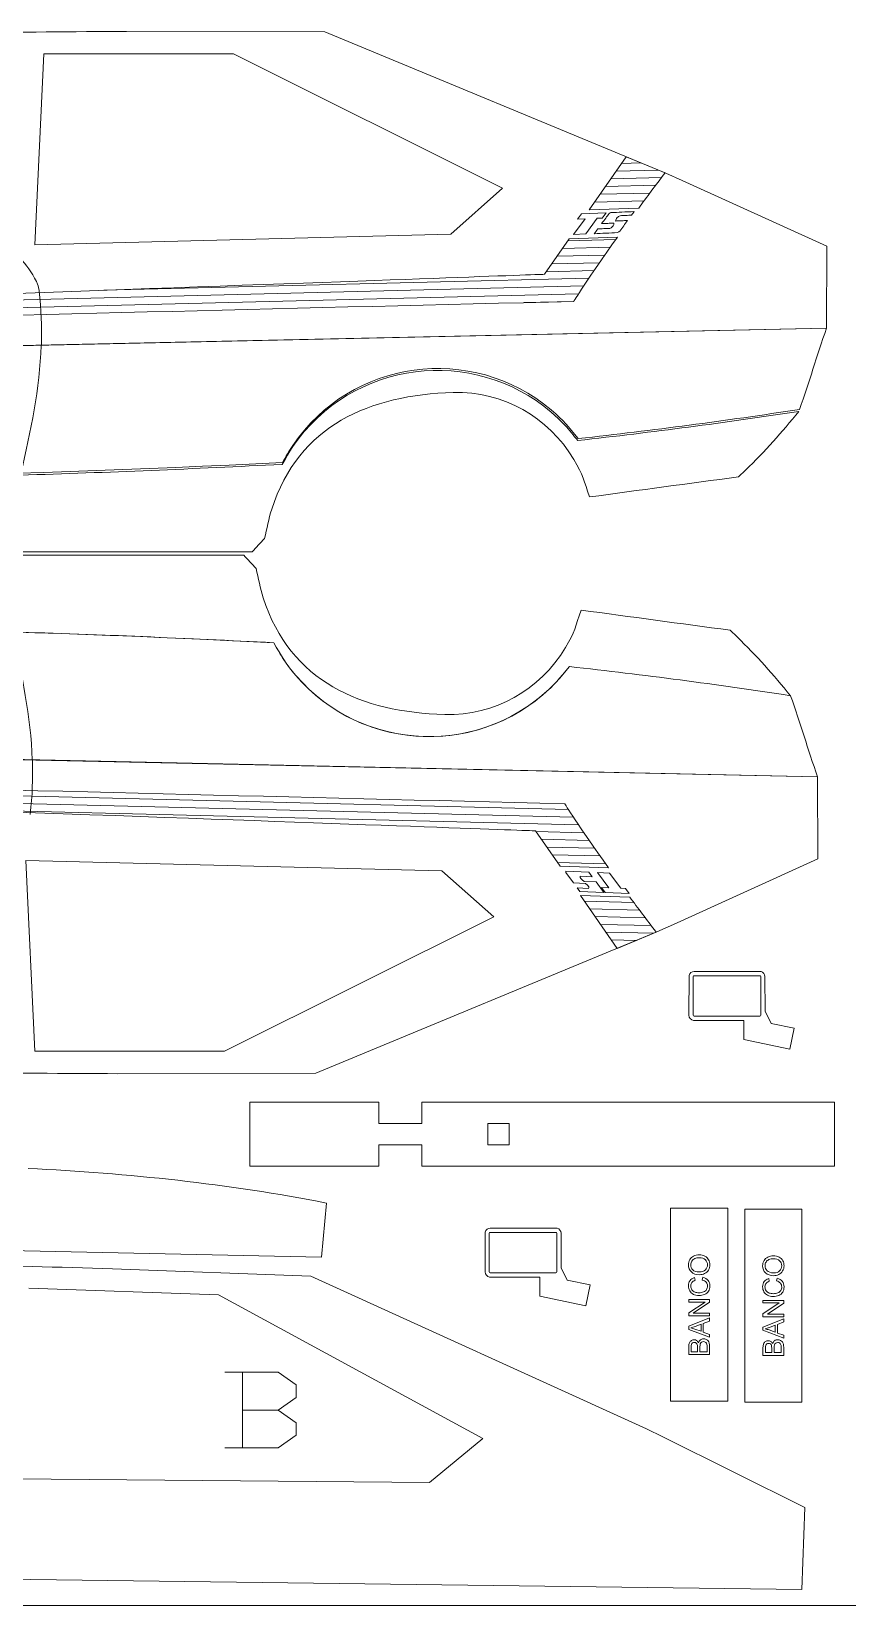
# Model space of a CAD drawing. Header units: centimetres. Extents: x -29.2 to 29, y -19.2 to 19.
# Drawn here: x -9.8 to -0.09, y -19 to -0.26 of the extents above; entities that cross this region are included whole.
import ezdxf

# ---------------------------------------------------------------- set-up
doc = ezdxf.new("R2010")
doc.units = ezdxf.units.CM
doc.header["$MEASUREMENT"] = 0
doc.layers.add('Camada 1', color=7, linetype='Continuous')

msp = doc.modelspace()

# ---------------------------------------------------------------- linework, layer by layer
at = {"layer": 'Camada 1', "color": 3, "lineweight": 9}
for points in [[(-8.6685, -0.2641), (-9.93508, -0.26752), (-11.2374, -0.28409), (-12.50204, -0.34081)], [(-6.30812, -0.26942), (-6.30812, -0.26942), (-8.6685, -0.2641), (-8.6685, -0.2641)], [(-2.25237, -1.95083), (-2.25237, -1.95083), (-6.30812, -0.26942), (-6.30812, -0.26942)], [(-9.75851, -2.80216), (-9.75851, -2.80216), (-9.6525, -0.53026), (-9.6525, -0.53026)], [(-9.6525, -0.53026), (-9.6525, -0.53026), (-7.39556, -0.53128), (-7.39556, -0.53128)], [(-7.39556, -0.53128), (-7.39556, -0.53128), (-4.19456, -2.12984), (-4.19456, -2.12984)], [(-2.05757, -2.03942), (-2.05757, -2.03942), (-2.25237, -1.95083), (-2.25237, -1.95083)], [(-0.33966, -2.82129), (-0.33966, -2.82129), (-2.05757, -2.03942), (-2.05757, -2.03942)], [(-4.19456, -2.12984), (-4.19456, -2.12984), (-4.80965, -2.67691), (-4.80965, -2.67691)], [(-4.80965, -2.67691), (-4.80965, -2.67691), (-9.75851, -2.80216), (-9.75851, -2.80216)], [(-0.34118, -3.79623), (-0.34118, -3.79623), (-0.33966, -2.82129), (-0.33966, -2.82129)], [(-22.66091, -4.27491), (-22.66091, -4.27491), (-0.34118, -3.79623), (-0.34118, -3.79623)], [(-22.65583, -4.28483), (-22.65583, -4.28483), (-0.34131, -3.79621), (-0.34131, -3.79621)], [(-0.34131, -3.79621), (-0.46133, -4.12812), (-0.54385, -4.43761), (-0.66366, -4.76325)], [(-3.61674, -4.76792), (-4.56149, -3.96911), (-5.99591, -4.16589), (-6.68992, -5.19029)], [(-6.55343, -5.02687), (-5.74884, -4.08712), (-4.30127, -4.05164), (-3.45227, -4.95173)], [(-4.78265, -4.56201), (-5.77196, -4.58952), (-6.62088, -4.9508), (-6.94087, -5.95137)], [(-3.34717, -5.35871), (-3.65029, -4.85061), (-4.18664, -4.54544), (-4.78265, -4.56201)], [(-3.29391, -5.11017), (-3.4216, -4.95855), (-3.45698, -4.90301), (-3.61674, -4.76792)], [(-3.29963, -5.13295), (-2.39922, -5.03233), (-1.56524, -4.92271), (-0.66938, -4.78603)], [(-0.66366, -4.76325), (-1.5594, -4.89994), (-2.39362, -5.00956), (-3.29391, -5.11017)], [(-0.66938, -4.78603), (-0.87459, -5.03418), (-1.07277, -5.26087), (-1.30463, -5.48546)], [(-6.8173, -5.41638), (-6.71554, -5.24632), (-6.68948, -5.18577), (-6.55343, -5.02687)], [(-3.45227, -4.95173), (-3.39808, -5.00918), (-3.35051, -5.07254), (-3.29963, -5.13295)], [(-6.68992, -5.19029), (-6.73421, -5.25567), (-6.77103, -5.32584), (-6.81158, -5.39361)], [(-6.81158, -5.39361), (-10.21113, -5.56907), (-13.46156, -5.61988), (-16.87331, -5.55649)], [(-9.93033, -5.54522), (-8.8851, -5.5126), (-7.86166, -5.47031), (-6.8173, -5.41638)], [(-3.16099, -5.80439), (-3.2258, -5.612), (-3.23585, -5.5453), (-3.34717, -5.35871)], [(-1.38903, -5.56567), (-1.97969, -5.64525), (-2.57033, -5.72481), (-3.16099, -5.80439)], [(-1.30463, -5.48546), (-1.30463, -5.48546), (-1.38903, -5.56567), (-1.38903, -5.56567)], [(-6.94087, -5.95137), (-6.97736, -6.06544), (-6.99788, -6.18401), (-7.02638, -6.30033)], [(-7.02638, -6.30033), (-7.07535, -6.35281), (-7.12433, -6.40528), (-7.1733, -6.45776)], [(-7.2733, -6.4985), (-7.2733, -6.4985), (-16.93927, -6.4985), (-16.93927, -6.4985)], [(-7.1733, -6.45776), (-7.1733, -6.45776), (-16.83927, -6.45776), (-16.83927, -6.45776)], [(-7.12638, -6.65593), (-7.17535, -6.60345), (-7.22433, -6.55098), (-7.2733, -6.4985)], [(-7.04087, -7.00489), (-7.07736, -6.89082), (-7.09788, -6.77225), (-7.12638, -6.65593)], [(-4.88265, -8.39425), (-5.87196, -8.36674), (-6.72088, -8.00546), (-7.04087, -7.00489)], [(-3.26099, -7.15187), (-3.3258, -7.34426), (-3.33585, -7.41096), (-3.44717, -7.59755)], [(-1.48903, -7.39059), (-2.07969, -7.31101), (-2.67033, -7.23145), (-3.26099, -7.15187)], [(-6.9173, -7.53987), (-10.31685, -7.36441), (-13.56728, -7.3136), (-16.97903, -7.37699)], [(-10.03033, -7.41104), (-8.9851, -7.44366), (-7.96166, -7.48595), (-6.9173, -7.53988)], [(-1.40463, -7.4708), (-1.40463, -7.4708), (-1.48903, -7.39059), (-1.48903, -7.39059)], [(-0.76938, -8.17023), (-0.97459, -7.92208), (-1.17277, -7.69539), (-1.40463, -7.4708)], [(-6.79564, -7.74319), (-6.83993, -7.67781), (-6.87675, -7.60764), (-6.9173, -7.53987)], [(-6.9173, -7.53988), (-6.81554, -7.70994), (-6.78948, -7.77049), (-6.65343, -7.92939)], [(-3.44717, -7.59755), (-3.75029, -8.10565), (-4.28664, -8.41082), (-4.88265, -8.39425)], [(-3.72246, -8.16556), (-4.66721, -8.96437), (-6.10163, -8.76759), (-6.79564, -7.74319)], [(-3.39963, -7.82331), (-3.52732, -7.97493), (-3.5627, -8.03047), (-3.72246, -8.16556)], [(-3.55227, -8.00453), (-3.49808, -7.94708), (-3.45051, -7.88372), (-3.39963, -7.82331)], [(-3.39963, -7.82331), (-2.49922, -7.92393), (-1.66524, -8.03355), (-0.76938, -8.17023)], [(-0.76938, -8.17023), (-1.66512, -8.03354), (-2.49934, -7.92392), (-3.39963, -7.82331)], [(-6.65343, -7.92939), (-5.84884, -8.86914), (-4.40127, -8.90462), (-3.55227, -8.00453)], [(-0.44703, -9.13727), (-0.56705, -8.80536), (-0.64957, -8.49587), (-0.76938, -8.17023)], [(-22.76676, -8.65859), (-22.76676, -8.65859), (-0.44703, -9.13727), (-0.44703, -9.13727)], [(-22.76155, -8.64865), (-22.76155, -8.64865), (-0.44703, -9.13727), (-0.44703, -9.13727)], [(-0.44703, -9.13727), (-0.44703, -9.13727), (-0.44551, -10.11221), (-0.44551, -10.11221)], [(-0.44551, -10.11221), (-0.44551, -10.11221), (-2.16342, -10.89408), (-2.16342, -10.89408)], [(-9.86436, -10.13134), (-9.86436, -10.13134), (-9.75835, -12.40324), (-9.75835, -12.40324)], [(-4.9155, -10.25659), (-4.9155, -10.25659), (-9.86436, -10.13134), (-9.86436, -10.13134)], [(-4.30041, -10.80366), (-4.30041, -10.80366), (-4.9155, -10.25659), (-4.9155, -10.25659)], [(-7.50141, -12.40222), (-7.50141, -12.40222), (-4.30041, -10.80366), (-4.30041, -10.80366)], [(-2.35822, -10.98267), (-2.35822, -10.98267), (-6.41397, -12.66408), (-6.41397, -12.66408)], [(-2.16342, -10.89408), (-2.16342, -10.89408), (-2.35822, -10.98267), (-2.35822, -10.98267)], [(-9.75835, -12.40324), (-9.75835, -12.40324), (-7.50141, -12.40222), (-7.50141, -12.40222)], [(-8.77435, -12.6694), (-10.04093, -12.66598), (-11.34325, -12.64941), (-12.60789, -12.59269)], [(-6.41397, -12.66408), (-6.41397, -12.66408), (-8.77435, -12.6694), (-8.77435, -12.6694)], [(-5.66489, -13.0066), (-5.66489, -13.0066), (-7.20032, -13.0066), (-7.20032, -13.0066)], [(-7.20032, -13.0066), (-7.20032, -13.0066), (-7.20032, -13.7716), (-7.20032, -13.7716)], [(-5.66488, -13.2616), (-5.66488, -13.2616), (-5.66489, -13.0066), (-5.66489, -13.0066)], [(-0.24668, -13.0066), (-0.24668, -13.0066), (-5.15489, -13.0066), (-5.15489, -13.0066)], [(-5.15489, -13.0066), (-5.15489, -13.0066), (-5.15489, -13.2616), (-5.15489, -13.2616)], [(-0.24668, -13.7716), (-0.24668, -13.7716), (-0.24668, -13.0066), (-0.24668, -13.0066)], [(-5.15489, -13.2616), (-5.15489, -13.2616), (-5.66488, -13.2616), (-5.66488, -13.2616)], [(-5.66489, -13.5166), (-5.66489, -13.5166), (-5.15489, -13.51659), (-5.15489, -13.51659)], [(-5.66488, -13.7716), (-5.66488, -13.7716), (-5.66489, -13.5166), (-5.66489, -13.5166)], [(-5.15489, -13.51659), (-5.15489, -13.51659), (-5.15489, -13.7716), (-5.15489, -13.7716)], [(-9.83916, -13.79693), (-8.64907, -13.8578), (-7.45863, -13.97698), (-6.28914, -14.21015)], [(-7.20032, -13.7716), (-7.20032, -13.7716), (-5.66488, -13.7716), (-5.66488, -13.7716)], [(-5.15489, -13.7716), (-5.15489, -13.7716), (-0.24668, -13.7716), (-0.24668, -13.7716)], [(-6.28914, -14.21015), (-6.28914, -14.21015), (-6.34862, -14.85463), (-6.34862, -14.85463)], [(-6.34862, -14.85463), (-6.34862, -14.85463), (-28.66835, -14.37595), (-28.66835, -14.37595)], [(-2.19646, -14.27148), (-2.19646, -14.27148), (-1.51646, -14.27148), (-1.51646, -14.27148)], [(-2.19646, -16.56647), (-2.19646, -16.56647), (-2.19646, -14.27148), (-2.19646, -14.27148)], [(-1.51646, -14.27148), (-1.51646, -14.27148), (-1.51646, -16.56647), (-1.51646, -16.56647)], [(-1.31398, -14.28277), (-1.31398, -14.28277), (-0.63398, -14.28277), (-0.63398, -14.28277)], [(-1.31398, -16.57775), (-1.31398, -16.57775), (-1.31398, -14.28277), (-1.31398, -14.28277)], [(-0.63398, -14.28277), (-0.63398, -14.28277), (-0.63398, -16.57775), (-0.63398, -16.57775)], [(-8.83592, -14.99196), (-10.10187, -14.95174), (-11.40398, -14.92343), (-12.66983, -14.93654)], [(-6.47713, -15.0786), (-6.47713, -15.0786), (-8.83592, -14.99196), (-8.83592, -14.99196)], [(-2.48172, -16.89875), (-2.48172, -16.89875), (-6.47713, -15.0786), (-6.47713, -15.0786)], [(-9.82851, -15.22407), (-9.82851, -15.22407), (-7.57294, -15.30284), (-7.57294, -15.30284)], [(-7.57294, -15.30284), (-7.57294, -15.30284), (-4.42892, -17.01074), (-4.42892, -17.01074)], [(-1.51646, -16.56647), (-1.51646, -16.56647), (-2.19646, -16.56647), (-2.19646, -16.56647)], [(-0.63398, -16.57775), (-0.63398, -16.57775), (-1.31398, -16.57775), (-1.31398, -16.57775)], [(-4.42892, -17.01074), (-4.42892, -17.01074), (-5.0625, -17.5363), (-5.0625, -17.5363)], [(-2.29009, -16.99401), (-2.29009, -16.99401), (-2.48172, -16.89875), (-2.48172, -16.89875)], [(-0.60014, -17.83459), (-0.60014, -17.83459), (-2.29009, -16.99401), (-2.29009, -16.99401)], [(-5.0625, -17.5363), (-5.0625, -17.5363), (-10.01273, -17.49096), (-10.01273, -17.49096)], [(-0.63524, -18.8089), (-0.63524, -18.8089), (-0.60014, -17.83459), (-0.60014, -17.83459)], [(-22.95822, -18.5183), (-22.95822, -18.5183), (-0.63524, -18.8089), (-0.63524, -18.8089)]]:
    msp.add_open_spline(points, degree=3, dxfattribs=at)
at = {"layer": 'Camada 1', "color": 1, "lineweight": 9}
for points in [[(-3.1631, -2.38635), (-3.1631, -2.38635), (-2.72528, -1.75477), (-2.72528, -1.75477)], [(-2.54856, -1.82803), (-2.54856, -1.82803), (-2.78005, -1.83378), (-2.78005, -1.83378)], [(-2.72528, -1.75477), (-2.72528, -1.75477), (-2.26141, -1.94708), (-2.26141, -1.94708)], [(-2.30392, -2.003), (-2.30392, -2.003), (-2.90775, -2.01799), (-2.90775, -2.01799)], [(-2.34255, -1.91344), (-2.34255, -1.91344), (-2.8439, -1.92588), (-2.8439, -1.92588)], [(-2.26141, -1.94708), (-2.37604, -2.09759), (-2.48063, -2.23719), (-2.57565, -2.36583)], [(-2.443, -2.18749), (-2.443, -2.18749), (-3.03544, -2.2022), (-3.03544, -2.2022)], [(-2.37369, -2.09525), (-2.37369, -2.09525), (-2.97159, -2.11009), (-2.97159, -2.11009)], [(-3.30251, -2.49798), (-3.30251, -2.49798), (-3.25672, -2.43554), (-3.25672, -2.43554)], [(-3.25672, -2.43554), (-3.25672, -2.43554), (-2.96453, -2.42257), (-2.96453, -2.42257)], [(-2.57565, -2.36583), (-2.57565, -2.36583), (-3.1631, -2.38635), (-3.1631, -2.38635)], [(-2.51182, -2.27972), (-2.51182, -2.27972), (-3.09929, -2.2943), (-3.09929, -2.2943)], [(-2.96453, -2.42257), (-2.96453, -2.42257), (-3.01033, -2.485), (-3.01033, -2.485)], [(-2.92793, -2.43146), (-2.94132, -2.44962), (-2.95475, -2.46776), (-2.96817, -2.48595)], [(-2.90639, -2.41998), (-2.91522, -2.4202), (-2.91806, -2.41808), (-2.92793, -2.43146)], [(-2.77507, -2.41415), (-2.81886, -2.4161), (-2.86264, -2.41894), (-2.90639, -2.41998)], [(-2.63014, -2.40772), (-2.67845, -2.40986), (-2.72684, -2.41201), (-2.77507, -2.41415)], [(-2.66117, -2.45085), (-2.65091, -2.43648), (-2.64057, -2.4221), (-2.63014, -2.40772)], [(-3.35004, -2.67917), (-3.35004, -2.67917), (-3.21428, -2.49406), (-3.21428, -2.49406)], [(-3.21428, -2.49406), (-3.21428, -2.49406), (-3.30251, -2.49798), (-3.30251, -2.49798)], [(-3.0686, -2.48759), (-3.0686, -2.48759), (-3.20436, -2.6727), (-3.20436, -2.6727)], [(-3.06264, -2.61435), (-3.07659, -2.63317), (-3.09036, -2.65198), (-3.1043, -2.6708)], [(-3.01033, -2.485), (-3.01033, -2.485), (-3.0686, -2.48759), (-3.0686, -2.48759)], [(-2.99002, -2.61113), (-3.01425, -2.6122), (-3.03849, -2.61328), (-3.06264, -2.61435)], [(-2.96817, -2.48595), (-2.98419, -2.50766), (-3.0002, -2.52948), (-3.01618, -2.55125)], [(-3.01618, -2.55125), (-2.99228, -2.55018), (-2.96838, -2.54912), (-2.94448, -2.54806)], [(-2.9173, -2.6079), (-2.94154, -2.60897), (-2.96586, -2.61005), (-2.99002, -2.61113)], [(-2.94448, -2.54806), (-2.92066, -2.54701), (-2.89668, -2.54594), (-2.87278, -2.54488)], [(-2.87907, -2.57742), (-2.88654, -2.58794), (-2.8993, -2.59809), (-2.9173, -2.6079)], [(-2.87278, -2.54488), (-2.86959, -2.55609), (-2.87164, -2.56696), (-2.87907, -2.57742)], [(-2.85239, -2.52038), (-2.84819, -2.50402), (-2.84136, -2.49058), (-2.83194, -2.47997)], [(-2.7801, -2.51717), (-2.80417, -2.51824), (-2.82832, -2.51931), (-2.85239, -2.52038)], [(-2.83194, -2.47997), (-2.82258, -2.46942), (-2.81054, -2.46167), (-2.79588, -2.45683)], [(-2.80073, -2.64033), (-2.78533, -2.61929), (-2.7698, -2.59815), (-2.75435, -2.57716)], [(-2.79588, -2.45683), (-2.7735, -2.45583), (-2.75103, -2.45484), (-2.72857, -2.45384)], [(-2.70772, -2.51395), (-2.73188, -2.51503), (-2.75595, -2.51609), (-2.7801, -2.51717)], [(-2.75435, -2.57716), (-2.73882, -2.55606), (-2.72321, -2.53502), (-2.70772, -2.51395)], [(-2.72857, -2.45384), (-2.70619, -2.45285), (-2.68372, -2.45185), (-2.66117, -2.45085)], [(-3.69553, -3.15443), (-3.69553, -3.15443), (-3.40339, -2.73299), (-3.40339, -2.73299)], [(-2.84814, -2.74067), (-2.84814, -2.74067), (-3.41853, -2.75483), (-3.41853, -2.75483)], [(-3.40339, -2.73299), (-3.40339, -2.73299), (-2.82828, -2.71291), (-2.82828, -2.71291)], [(-3.20436, -2.6727), (-3.20436, -2.6727), (-3.35004, -2.67917), (-3.35004, -2.67917)], [(-2.82828, -2.71291), (-3.19123, -3.2195), (-3.34904, -3.47749), (-3.34904, -3.47749)], [(-3.1043, -2.6708), (-3.05802, -2.66874), (-3.01183, -2.66669), (-2.96563, -2.66464)], [(-2.96563, -2.66464), (-2.91943, -2.66259), (-2.87315, -2.66054), (-2.82687, -2.65848)], [(-2.82687, -2.65848), (-2.81816, -2.65243), (-2.80945, -2.64638), (-2.80073, -2.64033)], [(-9.94227, -2.95952), (-9.85297, -3.04505), (-9.79624, -3.12898), (-9.74004, -3.23952)], [(-2.97854, -2.92495), (-2.97854, -2.92495), (-3.54622, -2.93904), (-3.54622, -2.93904)], [(-2.91366, -2.83282), (-2.91366, -2.83282), (-3.48237, -2.84693), (-3.48237, -2.84693)], [(-22.49043, -3.8356), (-9.96049, -3.38149), (-3.69553, -3.15443), (-3.69553, -3.15443)], [(-3.10608, -3.10915), (-3.10608, -3.10915), (-3.67391, -3.12325), (-3.67391, -3.12325)], [(-3.04269, -3.01706), (-3.04269, -3.01706), (-3.61007, -3.03114), (-3.61007, -3.03114)], [(-3.23014, -3.29327), (-3.23014, -3.29327), (-16.8629, -3.63165), (-16.8629, -3.63165)], [(-9.74004, -3.23952), (-9.71272, -3.29328), (-9.717, -3.28415), (-9.70847, -3.34722)], [(-9.70847, -3.34722), (-9.67582, -3.58853), (-9.68044, -3.75695), (-9.68054, -3.99654)], [(-3.16861, -3.20122), (-3.16861, -3.20122), (-8.93728, -3.34441), (-8.93728, -3.34441)], [(-3.29045, -3.38529), (-3.29045, -3.38529), (-22.48306, -3.86167), (-22.48306, -3.86167)], [(-3.34904, -3.47749), (-9.71787, -3.63292), (-16.0832, -3.79319), (-22.45129, -3.97388)], [(-3.34889, -3.47726), (-3.34889, -3.47726), (-3.94213, -3.49198), (-3.94213, -3.49198)], [(-9.92461, -5.52243), (-9.80646, -5.02802), (-9.70053, -4.51018), (-9.68238, -4.00075)], [(-10.03033, -7.41105), (-9.91218, -7.90546), (-9.80625, -8.4233), (-9.7881, -8.93273)], [(-3.45489, -9.45601), (-9.82372, -9.30058), (-16.18905, -9.14031), (-22.55714, -8.95962)], [(-9.81432, -9.58628), (-9.78167, -9.34497), (-9.78629, -9.17655), (-9.78639, -8.93696)], [(-22.59628, -9.0979), (-10.06634, -9.55201), (-3.80138, -9.77907), (-3.80138, -9.77907)], [(-22.55714, -9.05014), (-22.55714, -9.05014), (-3.41104, -9.52536), (-3.41104, -9.52536)], [(-18.9375, -9.2305), (-18.9375, -9.2305), (-3.35109, -9.61737), (-3.35109, -9.61737)], [(-11.01184, -9.51775), (-11.01184, -9.51775), (-3.28984, -9.70941), (-3.28984, -9.70941)], [(-2.93413, -10.22059), (-3.29708, -9.714), (-3.45489, -9.45601), (-3.45489, -9.45601)], [(-3.80138, -9.77907), (-3.80138, -9.77907), (-3.50924, -10.20051), (-3.50924, -10.20051)], [(-3.79562, -9.78738), (-3.79562, -9.78738), (-3.22754, -9.80148), (-3.22754, -9.80148)], [(-3.73177, -9.87948), (-3.73177, -9.87948), (-3.16436, -9.89357), (-3.16436, -9.89357)], [(-3.66793, -9.97159), (-3.66793, -9.97159), (-3.10039, -9.98568), (-3.10039, -9.98568)], [(-3.60408, -10.06369), (-3.60408, -10.06369), (-3.03569, -10.0778), (-3.03569, -10.0778)], [(-3.54023, -10.1558), (-3.54023, -10.1558), (-2.97033, -10.16994), (-2.97033, -10.16994)], [(-3.50924, -10.20051), (-3.50924, -10.20051), (-2.93413, -10.22059), (-2.93413, -10.22059)], [(-3.44061, -10.259), (-3.44061, -10.259), (-3.44107, -10.27541), (-3.44107, -10.27541)], [(-3.44107, -10.27541), (-3.44107, -10.27541), (-3.35104, -10.39756), (-3.35104, -10.39756)], [(-3.16832, -10.27103), (-3.16832, -10.27103), (-3.44061, -10.259), (-3.44061, -10.259)], [(-3.1281, -10.3256), (-3.1281, -10.3256), (-3.16832, -10.27103), (-3.16832, -10.27103)], [(-2.92249, -10.28189), (-2.92249, -10.28189), (-3.06551, -10.27557), (-3.06551, -10.27557)], [(-3.06551, -10.27557), (-3.06551, -10.27557), (-2.93222, -10.45641), (-2.93222, -10.45641)], [(-2.78921, -10.46273), (-2.78921, -10.46273), (-2.92249, -10.28189), (-2.92249, -10.28189)], [(-3.35104, -10.39756), (-3.35104, -10.39756), (-3.20894, -10.40384), (-3.20894, -10.40384)], [(-3.17382, -10.4644), (-3.17382, -10.4644), (-3.30608, -10.45856), (-3.30608, -10.45856)], [(-3.30608, -10.45856), (-3.30608, -10.45856), (-3.27457, -10.5003), (-3.27457, -10.5003)], [(-3.224, -10.38037), (-3.26396, -10.35669), (-3.27958, -10.33633), (-3.27086, -10.31929)], [(-3.27086, -10.31929), (-3.27086, -10.31929), (-3.1281, -10.3256), (-3.1281, -10.3256)], [(-3.08314, -10.3866), (-3.08314, -10.3866), (-3.224, -10.38037), (-3.224, -10.38037)], [(-3.20894, -10.40384), (-3.16924, -10.43685), (-3.15754, -10.45704), (-3.17382, -10.4644)], [(-2.99007, -10.51286), (-2.99007, -10.51286), (-3.08314, -10.3866), (-3.08314, -10.3866)], [(-2.93222, -10.45641), (-2.93222, -10.45641), (-3.01884, -10.45258), (-3.01884, -10.45258)], [(-3.01884, -10.45258), (-3.01884, -10.45258), (-2.97389, -10.51358), (-2.97389, -10.51358)], [(-2.732, -10.46526), (-2.732, -10.46526), (-2.78921, -10.46273), (-2.78921, -10.46273)], [(-2.68704, -10.52625), (-2.68704, -10.52625), (-2.732, -10.46526), (-2.732, -10.46526)], [(-3.27457, -10.5003), (-3.27457, -10.5003), (-2.99007, -10.51286), (-2.99007, -10.51286)], [(-2.6815, -10.56767), (-2.6815, -10.56767), (-3.26895, -10.54715), (-3.26895, -10.54715)], [(-3.26895, -10.54715), (-3.26895, -10.54715), (-2.83113, -11.17873), (-2.83113, -11.17873)], [(-3.221, -10.61632), (-3.221, -10.61632), (-2.6347, -10.63087), (-2.6347, -10.63087)], [(-2.97389, -10.51358), (-2.97389, -10.51358), (-2.68704, -10.52625), (-2.68704, -10.52625)], [(-2.36726, -10.98642), (-2.48189, -10.83591), (-2.58648, -10.69631), (-2.6815, -10.56767)], [(-3.15715, -10.70843), (-3.15715, -10.70843), (-2.56599, -10.7231), (-2.56599, -10.7231)], [(-3.0933, -10.80053), (-3.0933, -10.80053), (-2.4968, -10.81534), (-2.4968, -10.81534)], [(-3.02945, -10.89264), (-3.02945, -10.89264), (-2.42714, -10.90759), (-2.42714, -10.90759)], [(-2.96561, -10.98474), (-2.96561, -10.98474), (-2.39724, -10.99885), (-2.39724, -10.99885)], [(-2.83113, -11.17873), (-2.83113, -11.17873), (-2.36726, -10.98642), (-2.36726, -10.98642)], [(-2.90176, -11.07685), (-2.90176, -11.07685), (-2.60325, -11.08425), (-2.60325, -11.08425)], [(-1.98395, -14.94442), (-1.98395, -14.92161), (-1.9785, -14.90111), (-1.96764, -14.88279)], [(-1.94927, -15.02959), (-1.97241, -15.00759), (-1.98395, -14.97922), (-1.98395, -14.94442)], [(-1.96764, -14.88279), (-1.95679, -14.86453), (-1.94162, -14.85057), (-1.92216, -14.84098)], [(-1.94335, -14.90025), (-1.95156, -14.91335), (-1.9557, -14.92799), (-1.9557, -14.94425)], [(-1.9557, -14.94425), (-1.9557, -14.96733), (-1.94777, -14.98721), (-1.93193, -15.00386)], [(-1.9086, -14.8705), (-1.92354, -14.87728), (-1.93514, -14.88721), (-1.94335, -14.90025)], [(-1.92216, -14.84098), (-1.90274, -14.83139), (-1.8807, -14.82657), (-1.85605, -14.82657)], [(-1.85611, -14.86034), (-1.87616, -14.86034), (-1.89368, -14.86373), (-1.9086, -14.8705)], [(-1.78272, -14.88411), (-1.79995, -14.86827), (-1.82441, -14.86034), (-1.85611, -14.86034)], [(-1.85605, -14.82657), (-1.83107, -14.82657), (-1.80868, -14.83162), (-1.78897, -14.84173)], [(-1.78897, -14.84173), (-1.76922, -14.85184), (-1.75428, -14.86614), (-1.74418, -14.88463)], [(-1.75687, -14.94476), (-1.75687, -14.92019), (-1.76549, -14.90002), (-1.78272, -14.88411)], [(-1.78249, -15.0049), (-1.76543, -14.98892), (-1.75687, -14.96888), (-1.75687, -14.94476)], [(-1.72896, -14.94459), (-1.72896, -14.96785), (-1.73459, -14.98858), (-1.74578, -15.0069)], [(-1.74418, -14.88463), (-1.73401, -14.90319), (-1.72896, -14.92317), (-1.72896, -14.94459)], [(-1.10147, -14.9557), (-1.10147, -14.9329), (-1.09602, -14.91239), (-1.08516, -14.89408)], [(-1.06679, -15.04087), (-1.08993, -15.01887), (-1.10147, -14.9905), (-1.10147, -14.9557)], [(-1.08516, -14.89408), (-1.07431, -14.87581), (-1.05914, -14.86185), (-1.03968, -14.85227)], [(-1.06087, -14.91154), (-1.06908, -14.92463), (-1.07322, -14.93927), (-1.07322, -14.95553)], [(-1.07322, -14.95553), (-1.07322, -14.97862), (-1.06529, -14.99849), (-1.04945, -15.01514)], [(-1.02612, -14.88179), (-1.04106, -14.88856), (-1.05266, -14.8985), (-1.06087, -14.91154)], [(-1.03968, -14.85227), (-1.02027, -14.84268), (-0.99822, -14.83785), (-0.97357, -14.83785)], [(-0.97363, -14.87162), (-0.99368, -14.87162), (-1.0112, -14.87501), (-1.02612, -14.88179)], [(-0.90024, -14.89539), (-0.91747, -14.87955), (-0.94193, -14.87162), (-0.97363, -14.87162)], [(-0.97357, -14.83785), (-0.94859, -14.83785), (-0.9262, -14.84291), (-0.90649, -14.85301)], [(-0.90649, -14.85301), (-0.88674, -14.86312), (-0.8718, -14.87743), (-0.8617, -14.89591)], [(-0.87439, -14.95604), (-0.87439, -14.93147), (-0.88301, -14.91131), (-0.90024, -14.89539)], [(-0.90001, -15.01618), (-0.88295, -15.00021), (-0.87439, -14.98017), (-0.87439, -14.95604)], [(-0.84648, -14.95587), (-0.84648, -14.97914), (-0.85211, -14.99987), (-0.8633, -15.01819)], [(-0.8617, -14.89591), (-0.85153, -14.91447), (-0.84648, -14.93445), (-0.84648, -14.95587)], [(-1.98395, -15.19448), (-1.98395, -15.16978), (-1.9777, -15.14905), (-1.96512, -15.13228)], [(-1.96512, -15.13228), (-1.95254, -15.11546), (-1.93491, -15.10373), (-1.91216, -15.09713)], [(-1.94375, -15.15405), (-1.95197, -15.1649), (-1.95604, -15.17857), (-1.95604, -15.19505)], [(-1.85318, -15.06261), (-1.89407, -15.06261), (-1.92612, -15.05159), (-1.94927, -15.02959)], [(-1.90458, -15.12917), (-1.9225, -15.13486), (-1.9356, -15.14319), (-1.94375, -15.15405)], [(-1.93193, -15.00386), (-1.91607, -15.02051), (-1.88965, -15.02884), (-1.85261, -15.02884)], [(-1.91216, -15.09713), (-1.91216, -15.09713), (-1.90458, -15.12917), (-1.90458, -15.12917)], [(-1.79168, -15.04848), (-1.81103, -15.0579), (-1.83153, -15.06261), (-1.85318, -15.06261)], [(-1.85261, -15.02884), (-1.82291, -15.02884), (-1.79954, -15.02086), (-1.78249, -15.0049)], [(-1.81964, -15.12573), (-1.81964, -15.12573), (-1.81137, -15.093), (-1.81137, -15.093)], [(-1.77266, -15.1514), (-1.78323, -15.13877), (-1.79885, -15.13021), (-1.81964, -15.12573)], [(-1.81137, -15.093), (-1.78455, -15.09983), (-1.76416, -15.11212), (-1.75009, -15.12986)], [(-1.74578, -15.0069), (-1.75699, -15.02517), (-1.77226, -15.03907), (-1.79168, -15.04848)], [(-1.75687, -15.19769), (-1.75687, -15.17944), (-1.76215, -15.16404), (-1.77266, -15.1514)], [(-1.75009, -15.12986), (-1.73603, -15.14761), (-1.72896, -15.16932), (-1.72896, -15.195)], [(-1.10147, -15.20576), (-1.10147, -15.18106), (-1.09522, -15.16033), (-1.08264, -15.14356)], [(-1.08264, -15.14356), (-1.07006, -15.12674), (-1.05243, -15.11502), (-1.02968, -15.10841)], [(-1.06127, -15.16533), (-1.06949, -15.17618), (-1.07356, -15.18985), (-1.07356, -15.20633)], [(-0.9707, -15.07389), (-1.0116, -15.07389), (-1.04364, -15.06287), (-1.06679, -15.04087)], [(-1.0221, -15.14046), (-1.04002, -15.14614), (-1.05312, -15.15447), (-1.06127, -15.16533)], [(-1.04945, -15.01514), (-1.03359, -15.03179), (-1.00718, -15.04012), (-0.97013, -15.04012)], [(-1.02968, -15.10841), (-1.02968, -15.10841), (-1.0221, -15.14046), (-1.0221, -15.14046)], [(-0.9092, -15.05977), (-0.92855, -15.06919), (-0.94905, -15.07389), (-0.9707, -15.07389)], [(-0.97013, -15.04012), (-0.94043, -15.04012), (-0.91706, -15.03214), (-0.90001, -15.01618)], [(-0.93716, -15.13702), (-0.93716, -15.13702), (-0.92889, -15.10428), (-0.92889, -15.10428)], [(-0.89018, -15.16269), (-0.90076, -15.15005), (-0.91637, -15.1415), (-0.93716, -15.13702)], [(-0.92889, -15.10428), (-0.90207, -15.11112), (-0.88168, -15.12341), (-0.86761, -15.14115)], [(-0.8633, -15.01819), (-0.87451, -15.03645), (-0.88978, -15.05035), (-0.9092, -15.05977)], [(-0.87439, -15.20898), (-0.87439, -15.19072), (-0.87968, -15.17533), (-0.89018, -15.16269)], [(-0.86761, -15.14115), (-0.85355, -15.15889), (-0.84648, -15.1806), (-0.84648, -15.20628)], [(-1.96908, -15.25421), (-1.97902, -15.23611), (-1.98395, -15.21619), (-1.98395, -15.19448)], [(-1.97982, -15.38769), (-1.97982, -15.38769), (-1.97982, -15.35632), (-1.97982, -15.35632)], [(-1.97982, -15.35632), (-1.97982, -15.35632), (-1.73309, -15.35632), (-1.73309, -15.35632)], [(-1.92549, -15.29607), (-1.94462, -15.28625), (-1.95914, -15.2723), (-1.96908, -15.25421)], [(-1.95604, -15.19505), (-1.95604, -15.21395), (-1.95151, -15.2298), (-1.94243, -15.24249)], [(-1.94243, -15.24249), (-1.93335, -15.25519), (-1.92112, -15.26415), (-1.90585, -15.26925)], [(-1.8583, -15.31078), (-1.88397, -15.31078), (-1.90637, -15.3059), (-1.92549, -15.29607)], [(-1.90585, -15.26925), (-1.89051, -15.27442), (-1.87472, -15.27701), (-1.85847, -15.27701)], [(-1.85847, -15.27701), (-1.83751, -15.27701), (-1.81918, -15.27396), (-1.80356, -15.26788)], [(-1.79219, -15.29774), (-1.8127, -15.30641), (-1.83474, -15.31078), (-1.8583, -15.31078)], [(-1.80356, -15.26788), (-1.78788, -15.26179), (-1.77622, -15.25231), (-1.76847, -15.23945)], [(-1.74521, -15.25978), (-1.75601, -15.27644), (-1.77168, -15.28907), (-1.79219, -15.29774)], [(-1.76847, -15.23945), (-1.76072, -15.22658), (-1.75687, -15.21269), (-1.75687, -15.19769)], [(-1.72896, -15.195), (-1.72896, -15.22153), (-1.73436, -15.24313), (-1.74521, -15.25978)], [(-1.73309, -15.35632), (-1.73309, -15.35632), (-1.73309, -15.38986), (-1.73309, -15.38986)], [(-1.0866, -15.26549), (-1.09654, -15.2474), (-1.10147, -15.22747), (-1.10147, -15.20576)], [(-1.04301, -15.30736), (-1.06214, -15.29754), (-1.07666, -15.28358), (-1.0866, -15.26549)], [(-1.07356, -15.20633), (-1.07356, -15.22523), (-1.06903, -15.24108), (-1.05995, -15.25377)], [(-1.05995, -15.25377), (-1.05087, -15.26647), (-1.03864, -15.27543), (-1.02337, -15.28054)], [(-0.97582, -15.32206), (-1.00149, -15.32206), (-1.02389, -15.31718), (-1.04301, -15.30736)], [(-1.02337, -15.28054), (-1.00803, -15.28571), (-0.99224, -15.28829), (-0.97599, -15.28829)], [(-0.97599, -15.28829), (-0.95503, -15.28829), (-0.9367, -15.28525), (-0.92108, -15.27916)], [(-0.90971, -15.30902), (-0.93022, -15.31769), (-0.95227, -15.32206), (-0.97582, -15.32206)], [(-0.92108, -15.27916), (-0.9054, -15.27308), (-0.89374, -15.2636), (-0.88599, -15.25073)], [(-0.86273, -15.27106), (-0.87353, -15.28772), (-0.8892, -15.30035), (-0.90971, -15.30902)], [(-0.88599, -15.25073), (-0.87824, -15.23787), (-0.87439, -15.22397), (-0.87439, -15.20898)], [(-0.84648, -15.20628), (-0.84648, -15.23281), (-0.85188, -15.25441), (-0.86273, -15.27106)], [(-1.97982, -15.51713), (-1.97982, -15.51713), (-1.78616, -15.38769), (-1.78616, -15.38769)], [(-1.78616, -15.38769), (-1.78616, -15.38769), (-1.97982, -15.38769), (-1.97982, -15.38769)], [(-1.97982, -15.55067), (-1.97982, -15.55067), (-1.97982, -15.51713), (-1.97982, -15.51713)], [(-1.73309, -15.55067), (-1.73309, -15.55067), (-1.97982, -15.55067), (-1.97982, -15.55067)], [(-1.73309, -15.38986), (-1.73309, -15.38986), (-1.92675, -15.51932), (-1.92675, -15.51932)], [(-1.92675, -15.51932), (-1.92675, -15.51932), (-1.73309, -15.51932), (-1.73309, -15.51932)], [(-1.73309, -15.51932), (-1.73309, -15.51932), (-1.73309, -15.55067), (-1.73309, -15.55067)], [(-1.09734, -15.39897), (-1.09734, -15.39897), (-1.09734, -15.3676), (-1.09734, -15.3676)], [(-1.09734, -15.3676), (-1.09734, -15.3676), (-0.85061, -15.3676), (-0.85061, -15.3676)], [(-1.09734, -15.52842), (-1.09734, -15.52842), (-0.90368, -15.39897), (-0.90368, -15.39897)], [(-0.90368, -15.39897), (-0.90368, -15.39897), (-1.09734, -15.39897), (-1.09734, -15.39897)], [(-1.09734, -15.56196), (-1.09734, -15.56196), (-1.09734, -15.52842), (-1.09734, -15.52842)], [(-0.85061, -15.40114), (-0.85061, -15.40114), (-1.04427, -15.5306), (-1.04427, -15.5306)], [(-1.04427, -15.5306), (-1.04427, -15.5306), (-0.85061, -15.5306), (-0.85061, -15.5306)], [(-0.85061, -15.3676), (-0.85061, -15.3676), (-0.85061, -15.40114), (-0.85061, -15.40114)], [(-0.85061, -15.5306), (-0.85061, -15.5306), (-0.85061, -15.56196), (-0.85061, -15.56196)], [(-1.97982, -15.67668), (-1.97982, -15.67668), (-1.73309, -15.57622), (-1.73309, -15.57622)], [(-1.97982, -15.71257), (-1.97982, -15.71257), (-1.97982, -15.67668), (-1.97982, -15.67668)], [(-1.73309, -15.80722), (-1.73309, -15.80722), (-1.97982, -15.71257), (-1.97982, -15.71257)], [(-1.9028, -15.67788), (-1.9236, -15.68564), (-1.94077, -15.69149), (-1.95432, -15.69557)], [(-1.95432, -15.69557), (-1.93824, -15.69896), (-1.92245, -15.70349), (-1.90682, -15.70918)], [(-1.90682, -15.70918), (-1.90682, -15.70918), (-1.8344, -15.73624), (-1.8344, -15.73624)], [(-1.8344, -15.65215), (-1.8344, -15.65215), (-1.9028, -15.67788), (-1.9028, -15.67788)], [(-1.8344, -15.73624), (-1.8344, -15.73624), (-1.8344, -15.65215), (-1.8344, -15.65215)], [(-1.73309, -15.61339), (-1.73309, -15.61339), (-1.80787, -15.64193), (-1.80787, -15.64193)], [(-1.80787, -15.64193), (-1.80787, -15.64193), (-1.80787, -15.74582), (-1.80787, -15.74582)], [(-1.73309, -15.57622), (-1.73309, -15.57622), (-1.73309, -15.61339), (-1.73309, -15.61339)], [(-0.85061, -15.56196), (-0.85061, -15.56196), (-1.09734, -15.56196), (-1.09734, -15.56196)], [(-1.09734, -15.68796), (-1.09734, -15.68796), (-0.85061, -15.58751), (-0.85061, -15.58751)], [(-1.09734, -15.72386), (-1.09734, -15.72386), (-1.09734, -15.68796), (-1.09734, -15.68796)], [(-0.85061, -15.8185), (-0.85061, -15.8185), (-1.09734, -15.72386), (-1.09734, -15.72386)], [(-1.02032, -15.68917), (-1.04112, -15.69692), (-1.05829, -15.70278), (-1.07184, -15.70686)], [(-1.07184, -15.70686), (-1.05576, -15.71024), (-1.03997, -15.71478), (-1.02435, -15.72046)], [(-1.02435, -15.72046), (-1.02435, -15.72046), (-0.95193, -15.74752), (-0.95193, -15.74752)], [(-0.95193, -15.66344), (-0.95193, -15.66344), (-1.02032, -15.68917), (-1.02032, -15.68917)], [(-0.95193, -15.74752), (-0.95193, -15.74752), (-0.95193, -15.66344), (-0.95193, -15.66344)], [(-0.85061, -15.62467), (-0.85061, -15.62467), (-0.92539, -15.65321), (-0.92539, -15.65321)], [(-0.92539, -15.65321), (-0.92539, -15.65321), (-0.92539, -15.75711), (-0.92539, -15.75711)], [(-0.85061, -15.58751), (-0.85061, -15.58751), (-0.85061, -15.62467), (-0.85061, -15.62467)], [(-1.97982, -15.91881), (-1.97982, -15.89997), (-1.97735, -15.88487), (-1.97235, -15.87343)], [(-1.97982, -16.01139), (-1.97982, -16.01139), (-1.97982, -15.91881), (-1.97982, -15.91881)], [(-1.97235, -15.87343), (-1.96735, -15.86206), (-1.95966, -15.85316), (-1.94927, -15.84673)], [(-1.94743, -15.89181), (-1.94972, -15.8991), (-1.95087, -15.91163), (-1.95087, -15.92931)], [(-1.94927, -15.84673), (-1.93893, -15.84024), (-1.92807, -15.83702), (-1.9167, -15.83702)], [(-1.93456, -15.87498), (-1.94082, -15.87889), (-1.94513, -15.88452), (-1.94743, -15.89181)], [(-1.91291, -15.86907), (-1.92112, -15.86907), (-1.92836, -15.87102), (-1.93456, -15.87498)], [(-1.9167, -15.83702), (-1.9062, -15.83702), (-1.89626, -15.83989), (-1.88695, -15.84558)], [(-1.89132, -15.87539), (-1.89701, -15.8712), (-1.90424, -15.86907), (-1.91291, -15.86907)], [(-1.87897, -15.89417), (-1.88144, -15.88584), (-1.88557, -15.87958), (-1.89132, -15.87539)], [(-1.88695, -15.84558), (-1.87759, -15.85127), (-1.87012, -15.85988), (-1.86438, -15.87143)], [(-1.8761, -15.92529), (-1.8761, -15.91083), (-1.87707, -15.90043), (-1.87897, -15.89417)], [(-1.8761, -15.97865), (-1.8761, -15.97865), (-1.8761, -15.92529), (-1.8761, -15.92529)], [(-1.86438, -15.87143), (-1.86002, -15.85649), (-1.85255, -15.84501), (-1.84199, -15.83702)], [(-1.84302, -15.8855), (-1.84578, -15.89383), (-1.84715, -15.90589), (-1.84715, -15.92156)], [(-1.84715, -15.92156), (-1.84715, -15.92156), (-1.84715, -15.97865), (-1.84715, -15.97865)], [(-1.82866, -15.86585), (-1.83549, -15.87056), (-1.84026, -15.87711), (-1.84302, -15.8855)], [(-1.84199, -15.83702), (-1.83147, -15.82898), (-1.81901, -15.82496), (-1.80465, -15.82496)], [(-1.8046, -15.85873), (-1.81384, -15.85873), (-1.82182, -15.86108), (-1.82866, -15.86585)], [(-1.80787, -15.74582), (-1.80787, -15.74582), (-1.73309, -15.77259), (-1.73309, -15.77259)], [(-1.80465, -15.82496), (-1.79305, -15.82496), (-1.78231, -15.82743), (-1.77238, -15.83231)], [(-1.78374, -15.86362), (-1.78978, -15.86034), (-1.79672, -15.85873), (-1.8046, -15.85873)], [(-1.76997, -15.87608), (-1.77312, -15.87102), (-1.77772, -15.86689), (-1.78374, -15.86362)], [(-1.77238, -15.83231), (-1.76244, -15.8372), (-1.7548, -15.84323), (-1.7494, -15.85041)], [(-1.76324, -15.89491), (-1.76457, -15.88745), (-1.7668, -15.88113), (-1.76997, -15.87608)], [(-1.76204, -15.9172), (-1.76204, -15.90663), (-1.76244, -15.89922), (-1.76324, -15.89491)], [(-1.76204, -15.97865), (-1.76204, -15.97865), (-1.76204, -15.9172), (-1.76204, -15.9172)], [(-1.7494, -15.85041), (-1.74407, -15.85758), (-1.73999, -15.8666), (-1.73722, -15.8774)], [(-1.73722, -15.8774), (-1.73447, -15.88825), (-1.73309, -15.90152), (-1.73309, -15.91725)], [(-1.73309, -15.77259), (-1.73309, -15.77259), (-1.73309, -15.80722), (-1.73309, -15.80722)], [(-1.73309, -15.91725), (-1.73309, -15.91725), (-1.73309, -16.01139), (-1.73309, -16.01139)], [(-1.09734, -15.93009), (-1.09734, -15.91126), (-1.09487, -15.89615), (-1.08987, -15.88472)], [(-1.08987, -15.88472), (-1.08487, -15.87335), (-1.07718, -15.86445), (-1.06679, -15.85801)], [(-1.06495, -15.9031), (-1.06724, -15.91039), (-1.06839, -15.92291), (-1.06839, -15.9406)], [(-1.06679, -15.85801), (-1.05645, -15.85153), (-1.0456, -15.8483), (-1.03422, -15.8483)], [(-1.05208, -15.88627), (-1.05835, -15.89018), (-1.06265, -15.8958), (-1.06495, -15.9031)], [(-1.03043, -15.88036), (-1.03864, -15.88036), (-1.04588, -15.8823), (-1.05208, -15.88627)], [(-1.03422, -15.8483), (-1.02372, -15.8483), (-1.01378, -15.85118), (-1.00447, -15.85686)], [(-1.00884, -15.88667), (-1.01453, -15.88248), (-1.02176, -15.88036), (-1.03043, -15.88036)], [(-0.99649, -15.90545), (-0.99896, -15.89713), (-1.0031, -15.89086), (-1.00884, -15.88667)], [(-1.00447, -15.85686), (-0.99511, -15.86255), (-0.98764, -15.87116), (-0.9819, -15.88271)], [(-0.99362, -15.93658), (-0.99362, -15.92211), (-0.9946, -15.91171), (-0.99649, -15.90545)], [(-0.9819, -15.88271), (-0.97754, -15.86778), (-0.97007, -15.85629), (-0.95951, -15.8483)], [(-0.96054, -15.89678), (-0.9633, -15.90511), (-0.96468, -15.91717), (-0.96468, -15.93285)], [(-0.94618, -15.87714), (-0.95301, -15.88185), (-0.95778, -15.88839), (-0.96054, -15.89678)], [(-0.95951, -15.8483), (-0.94899, -15.84026), (-0.93653, -15.83624), (-0.92218, -15.83624)], [(-0.92212, -15.87001), (-0.93136, -15.87001), (-0.93935, -15.87237), (-0.94618, -15.87714)], [(-0.92539, -15.75711), (-0.92539, -15.75711), (-0.85061, -15.78387), (-0.85061, -15.78387)], [(-0.92218, -15.83624), (-0.91057, -15.83624), (-0.89983, -15.83872), (-0.8899, -15.8436)], [(-0.90127, -15.8749), (-0.9073, -15.87163), (-0.91424, -15.87001), (-0.92212, -15.87001)], [(-0.88749, -15.88736), (-0.89064, -15.8823), (-0.89524, -15.87817), (-0.90127, -15.8749)], [(-0.8899, -15.8436), (-0.87996, -15.84848), (-0.87232, -15.85451), (-0.86693, -15.86169)], [(-0.88076, -15.9062), (-0.88209, -15.89873), (-0.88432, -15.89241), (-0.88749, -15.88736)], [(-0.87956, -15.92848), (-0.87956, -15.91791), (-0.87996, -15.91051), (-0.88076, -15.9062)], [(-0.86693, -15.86169), (-0.86159, -15.86887), (-0.85751, -15.87788), (-0.85474, -15.88868)], [(-0.85474, -15.88868), (-0.85199, -15.89953), (-0.85061, -15.9128), (-0.85061, -15.92854)], [(-0.85061, -15.78387), (-0.85061, -15.78387), (-0.85061, -15.8185), (-0.85061, -15.8185)], [(-1.73309, -16.01139), (-1.73309, -16.01139), (-1.97982, -16.01139), (-1.97982, -16.01139)], [(-1.95087, -15.92931), (-1.95087, -15.92931), (-1.95087, -15.97865), (-1.95087, -15.97865)], [(-1.95087, -15.97865), (-1.95087, -15.97865), (-1.8761, -15.97865), (-1.8761, -15.97865)], [(-1.84715, -15.97865), (-1.84715, -15.97865), (-1.76204, -15.97865), (-1.76204, -15.97865)], [(-1.09734, -16.02267), (-1.09734, -16.02267), (-1.09734, -15.93009), (-1.09734, -15.93009)], [(-0.85061, -16.02267), (-0.85061, -16.02267), (-1.09734, -16.02267), (-1.09734, -16.02267)], [(-1.06839, -15.9406), (-1.06839, -15.9406), (-1.06839, -15.98993), (-1.06839, -15.98993)], [(-1.06839, -15.98993), (-1.06839, -15.98993), (-0.99362, -15.98993), (-0.99362, -15.98993)], [(-0.99362, -15.98993), (-0.99362, -15.98993), (-0.99362, -15.93658), (-0.99362, -15.93658)], [(-0.96468, -15.93285), (-0.96468, -15.93285), (-0.96468, -15.98993), (-0.96468, -15.98993)], [(-0.96468, -15.98993), (-0.96468, -15.98993), (-0.87956, -15.98993), (-0.87956, -15.98993)], [(-0.87956, -15.98993), (-0.87956, -15.98993), (-0.87956, -15.92848), (-0.87956, -15.92848)], [(-0.85061, -15.92854), (-0.85061, -15.92854), (-0.85061, -16.02267), (-0.85061, -16.02267)], [(-6.8621, -16.22226), (-6.8621, -16.22226), (-7.49828, -16.22226), (-7.49828, -16.22226)], [(-7.28622, -16.22226), (-7.28622, -16.22226), (-7.28622, -17.12467), (-7.28622, -17.12467)], [(-6.65004, -16.37266), (-6.65004, -16.37266), (-6.8621, -16.22226), (-6.8621, -16.22226)], [(-6.65004, -16.52306), (-6.65004, -16.52306), (-6.65004, -16.37266), (-6.65004, -16.37266)], [(-6.8621, -16.67346), (-6.8621, -16.67346), (-7.28622, -16.67346), (-7.28622, -16.67346)], [(-6.8621, -16.67346), (-6.8621, -16.67346), (-6.65004, -16.52306), (-6.65004, -16.52306)], [(-6.65004, -16.82386), (-6.65004, -16.82386), (-6.8621, -16.67346), (-6.8621, -16.67346)], [(-6.65004, -16.97426), (-6.65004, -16.97426), (-6.65004, -16.82386), (-6.65004, -16.82386)], [(-6.8621, -17.12467), (-6.8621, -17.12467), (-6.65004, -16.97426), (-6.65004, -16.97426)], [(-7.49828, -17.12467), (-7.49828, -17.12467), (-6.8621, -17.12467), (-6.8621, -17.12467)]]:
    msp.add_open_spline(points, degree=3, dxfattribs=at)
at = {"layer": 'Camada 1', "color": 3, "lineweight": 9}
for points in [[(-1.92326, -12.03536), (-1.95612, -12.02873), (-1.97662, -12.00703), (-1.97778, -11.97335), (-1.97778, -11.97335), (-1.97778, -11.97335), (-1.97618, -11.49934), (-1.97618, -11.49934), (-1.97618, -11.49934), (-1.96839, -11.47052), (-1.9454, -11.45499), (-1.91584, -11.45292), (-1.91584, -11.45292), (-1.91584, -11.45292), (-1.12032, -11.45392), (-1.12032, -11.45392), (-1.12032, -11.45392), (-1.09294, -11.46089), (-1.07479, -11.48547), (-1.0738, -11.51454), (-1.0738, -11.51454), (-1.0738, -11.51454), (-1.07309, -11.92538), (-1.07309, -11.92538), (-1.07309, -11.92538), (-1.07309, -11.92538), (-1.00074, -12.07211), (-1.00074, -12.07211), (-1.00074, -12.07211), (-1.00074, -12.07211), (-0.72816, -12.12906), (-0.72816, -12.12906), (-0.72816, -12.12906), (-0.72816, -12.12906), (-0.77933, -12.37734), (-0.77933, -12.37734), (-0.77933, -12.37734), (-0.77933, -12.37734), (-1.32616, -12.26356), (-1.32616, -12.26356), (-1.32616, -12.26356), (-1.32616, -12.26356), (-1.32676, -12.03493), (-1.32676, -12.03493), (-1.32676, -12.03493), (-1.32676, -12.03493), (-1.92326, -12.03536), (-1.92326, -12.03536)], [(-4.34836, -15.09056), (-4.38122, -15.08393), (-4.40172, -15.06223), (-4.40288, -15.02855), (-4.40288, -15.02855), (-4.40288, -15.02855), (-4.40128, -14.55454), (-4.40128, -14.55454), (-4.40128, -14.55454), (-4.39349, -14.52572), (-4.3705, -14.51019), (-4.34094, -14.50812), (-4.34094, -14.50812), (-4.34094, -14.50812), (-3.54542, -14.50912), (-3.54542, -14.50912), (-3.54542, -14.50912), (-3.51804, -14.51609), (-3.49989, -14.54067), (-3.4989, -14.56974), (-3.4989, -14.56974), (-3.4989, -14.56974), (-3.49819, -14.98058), (-3.49819, -14.98058), (-3.49819, -14.98058), (-3.49819, -14.98058), (-3.42584, -15.12731), (-3.42584, -15.12731), (-3.42584, -15.12731), (-3.42584, -15.12731), (-3.15326, -15.18426), (-3.15326, -15.18426), (-3.15326, -15.18426), (-3.15326, -15.18426), (-3.20443, -15.43254), (-3.20443, -15.43254), (-3.20443, -15.43254), (-3.20443, -15.43254), (-3.75126, -15.31876), (-3.75126, -15.31876), (-3.75126, -15.31876), (-3.75126, -15.31876), (-3.75186, -15.09013), (-3.75186, -15.09013), (-3.75186, -15.09013), (-3.75186, -15.09013), (-4.34836, -15.09056), (-4.34836, -15.09056)]]:
    msp.add_open_spline(points, degree=3, knots=[0, 0, 0, 0, 0.07692308, 0.07692308, 0.07692308, 0.07692308, 0.15384615, 0.15384615, 0.15384615, 0.15384615, 0.23076923, 0.23076923, 0.23076923, 0.23076923, 0.30769231, 0.30769231, 0.30769231, 0.30769231, 0.38461538, 0.38461538, 0.38461538, 0.38461538, 0.46153846, 0.46153846, 0.46153846, 0.46153846, 0.53846154, 0.53846154, 0.53846154, 0.53846154, 0.61538462, 0.61538462, 0.61538462, 0.61538462, 0.69230769, 0.69230769, 0.69230769, 0.69230769, 0.76923077, 0.76923077, 0.76923077, 0.76923077, 0.84615385, 0.84615385, 0.84615385, 0.84615385, 1, 1, 1, 1], dxfattribs=at)
at = {"layer": 'Camada 1', "color": 1, "lineweight": 9}
for points in [[(-1.91583, -11.50292), (-1.91583, -11.50292), (-1.13534, -11.50292), (-1.13534, -11.50292), (-1.13534, -11.50292), (-1.12877, -11.50292), (-1.1234, -11.50829), (-1.1234, -11.51486), (-1.1234, -11.51486), (-1.1234, -11.51486), (-1.1234, -11.97299), (-1.1234, -11.97299), (-1.1234, -11.97299), (-1.1234, -11.97956), (-1.12877, -11.98493), (-1.13534, -11.98493), (-1.13534, -11.98493), (-1.13534, -11.98493), (-1.91583, -11.98493), (-1.91583, -11.98493), (-1.91583, -11.98493), (-1.9224, -11.98493), (-1.92777, -11.97956), (-1.92777, -11.97299), (-1.92777, -11.97299), (-1.92777, -11.97299), (-1.92777, -11.51486), (-1.92777, -11.51486), (-1.92777, -11.51486), (-1.92777, -11.50829), (-1.9224, -11.50292), (-1.91583, -11.50292)], [(-4.34093, -14.55812), (-4.34093, -14.55812), (-3.56044, -14.55812), (-3.56044, -14.55812), (-3.56044, -14.55812), (-3.55387, -14.55812), (-3.5485, -14.56349), (-3.5485, -14.57006), (-3.5485, -14.57006), (-3.5485, -14.57006), (-3.5485, -15.02819), (-3.5485, -15.02819), (-3.5485, -15.02819), (-3.5485, -15.03476), (-3.55387, -15.04013), (-3.56044, -15.04013), (-3.56044, -15.04013), (-3.56044, -15.04013), (-4.34093, -15.04013), (-4.34093, -15.04013), (-4.34093, -15.04013), (-4.3475, -15.04013), (-4.35287, -15.03476), (-4.35287, -15.02819), (-4.35287, -15.02819), (-4.35287, -15.02819), (-4.35287, -14.57006), (-4.35287, -14.57006), (-4.35287, -14.57006), (-4.35287, -14.56349), (-4.3475, -14.55812), (-4.34093, -14.55812)]]:
    msp.add_open_spline(points, degree=3, knots=[0, 0, 0, 0, 0.11111111, 0.11111111, 0.11111111, 0.11111111, 0.22222222, 0.22222222, 0.22222222, 0.22222222, 0.33333333, 0.33333333, 0.33333333, 0.33333333, 0.44444444, 0.44444444, 0.44444444, 0.44444444, 0.55555556, 0.55555556, 0.55555556, 0.55555556, 0.66666667, 0.66666667, 0.66666667, 0.66666667, 0.77777778, 0.77777778, 0.77777778, 0.77777778, 1, 1, 1, 1], dxfattribs=at)
at = {"layer": 'Camada 1', "lineweight": 9}
for points in [[(-4.11498, -13.2616), (-4.11498, -13.2616), (-4.36997, -13.2616), (-4.36997, -13.2616)], [(-4.36997, -13.2616), (-4.36997, -13.2616), (-4.36997, -13.51659), (-4.36997, -13.51659)], [(-4.11498, -13.51659), (-4.11498, -13.51659), (-4.11498, -13.2616), (-4.11498, -13.2616)], [(-4.36997, -13.51659), (-4.36997, -13.51659), (-4.11498, -13.51659), (-4.11498, -13.51659)]]:
    msp.add_open_spline(points, degree=3, dxfattribs=at)
at = {"layer": 'Camada 1', "color": 5, "lineweight": 9}
msp.add_open_spline([(29, -19), (29, -19), (-29, -19), (-29, -19)], degree=3, dxfattribs=at)

doc.saveas('drawing.dxf')
